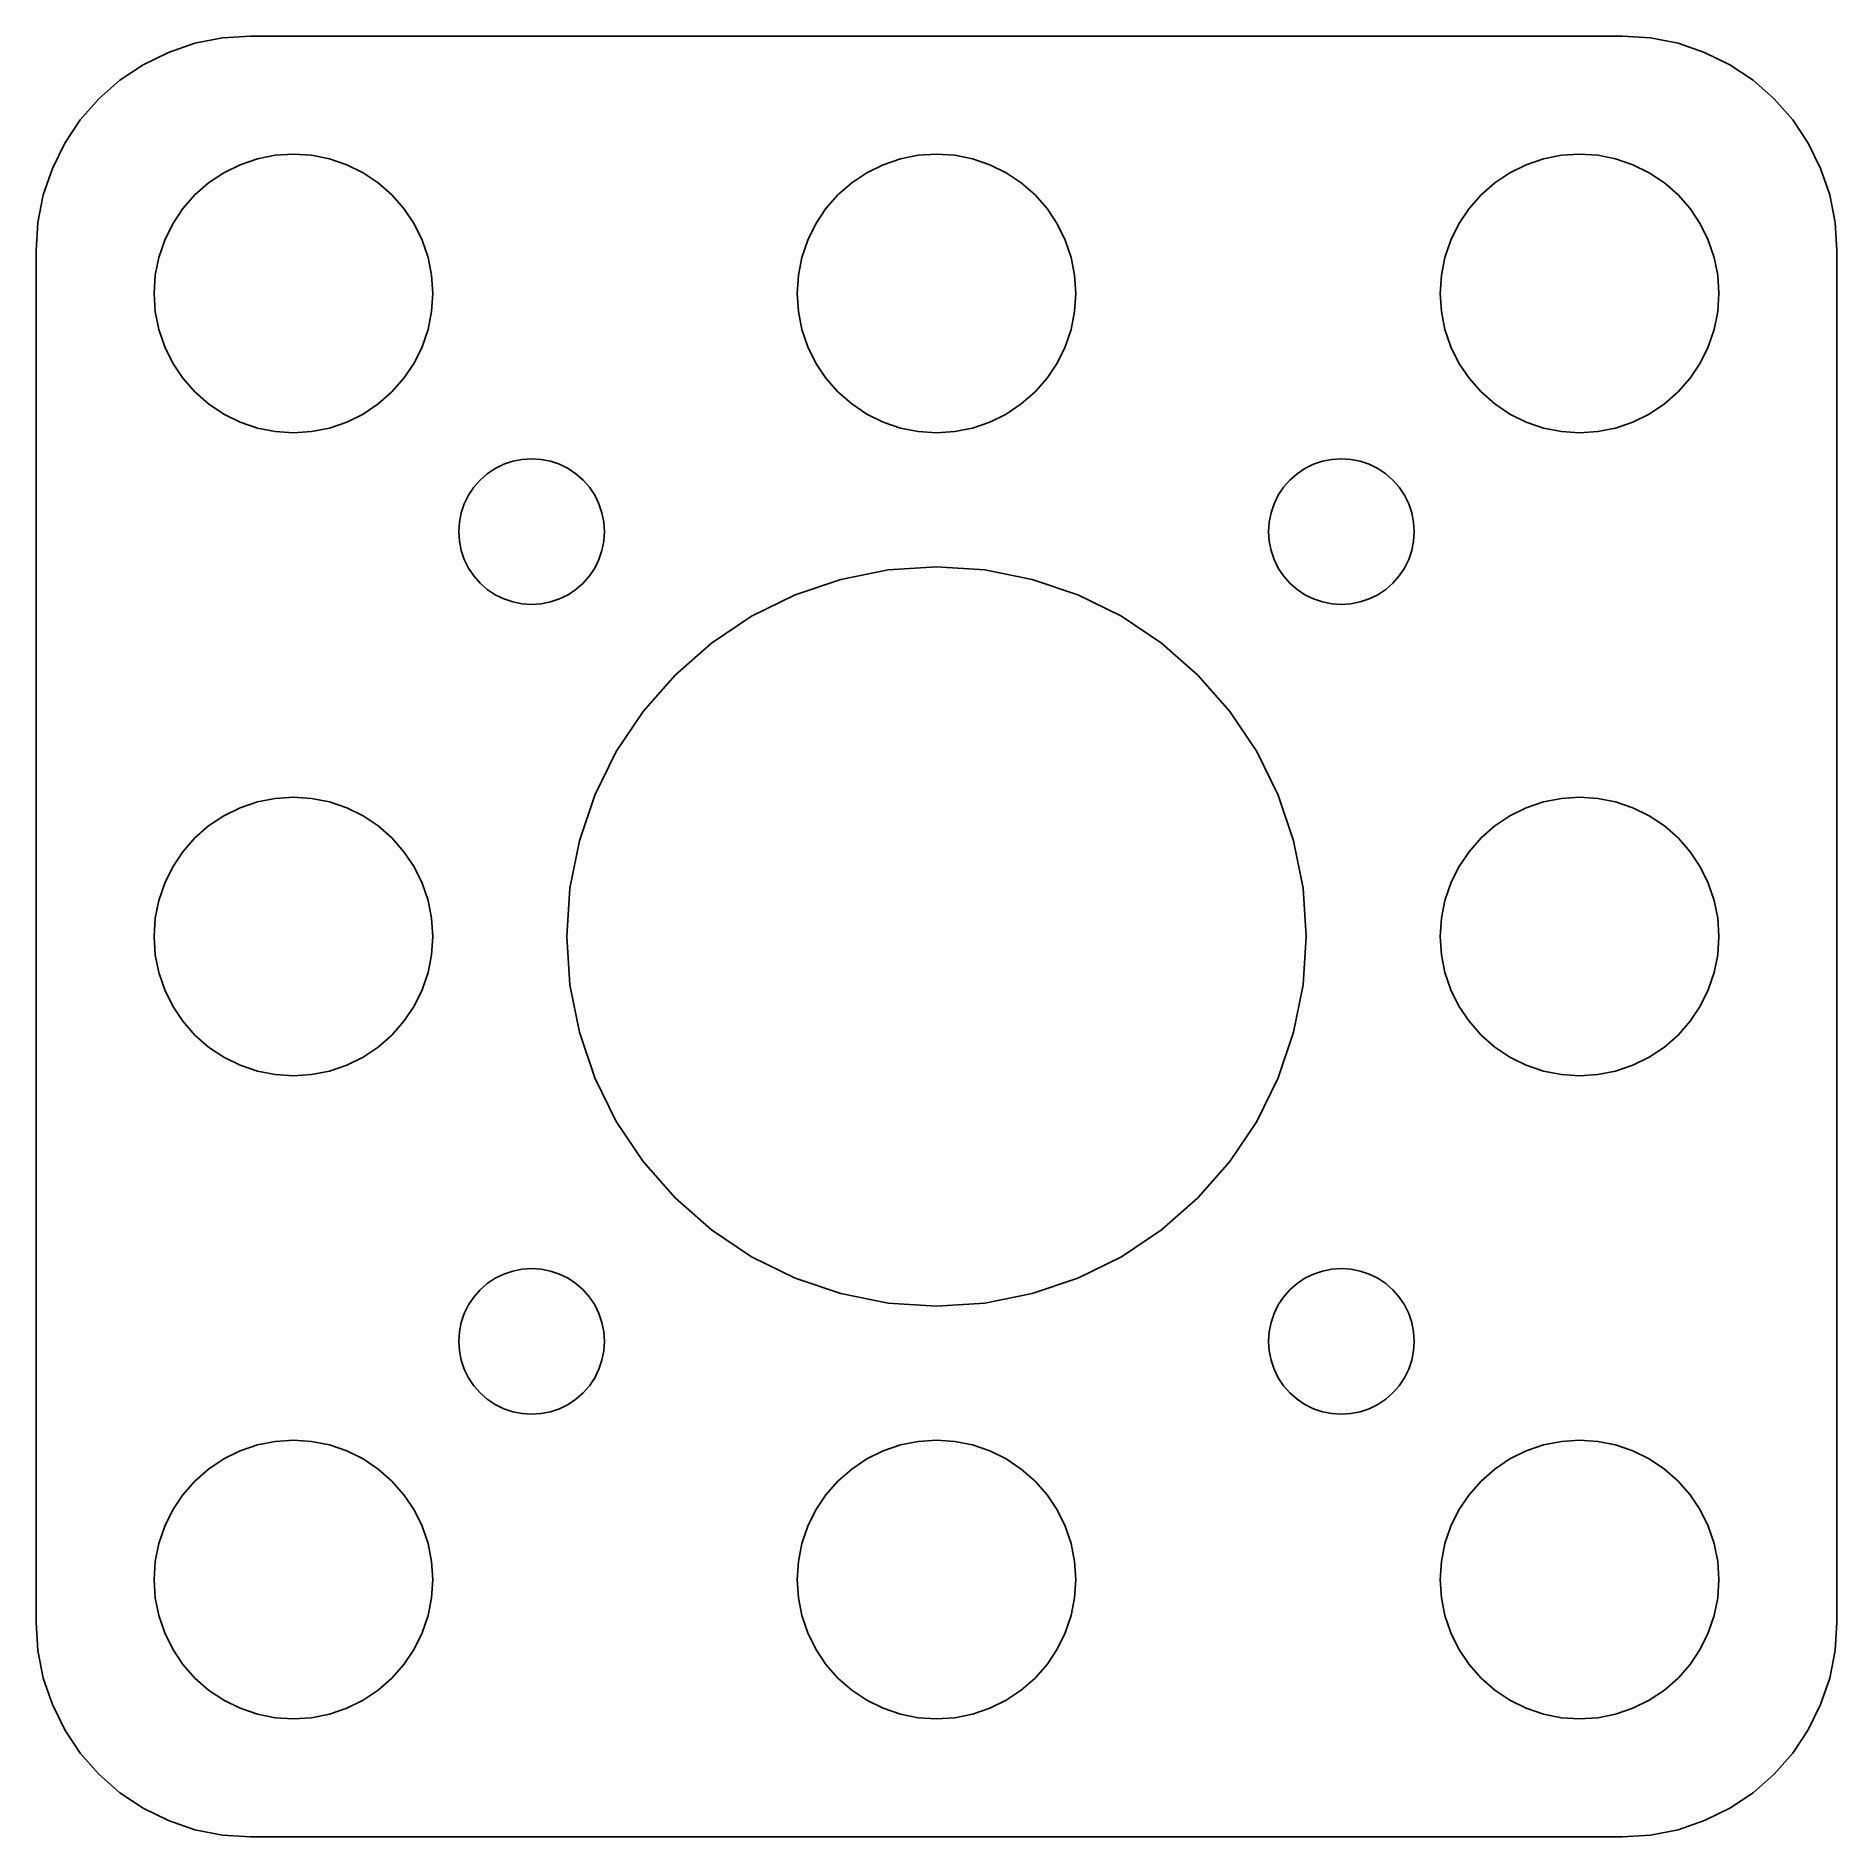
# Model space of a CAD drawing. Header units: metres. Extents: x -21 to 21, y -21 to 21.
import ezdxf

# ---------------------------------------------------------------- set-up
doc = ezdxf.new("R2010")
doc.units = ezdxf.units.M

msp = doc.modelspace()

# ---------------------------------------------------------------- linework, layer by layer
for p, q in [((-16.005, 21.005), (-16.6576, 20.9622)), ((16.005, 21.005), (-16.005, 21.005)), ((16.6576, 20.9622), (16.005, 21.005)), ((-17.9184, 20.6244), (-18.505, 20.3351)), ((-17.2991, 20.8346), (-17.9184, 20.6244)), ((-16.6576, 20.9622), (-17.2991, 20.8346)), ((17.2991, 20.8346), (16.6576, 20.9622)), ((17.9184, 20.6244), (17.2991, 20.8346)), ((18.505, 20.3351), (17.9184, 20.6244)), ((-18.505, 20.3351), (-19.0488, 19.9718)), ((19.0488, 19.9718), (18.505, 20.3351)), ((-19.0488, 19.9718), (-19.5405, 19.5405)), ((19.5405, 19.5405), (19.0488, 19.9718)), ((-19.5405, 19.5405), (-19.9718, 19.0488)), ((19.9718, 19.0488), (19.5405, 19.5405)), ((-19.9718, 19.0488), (-20.3351, 18.505)), ((20.3351, 18.505), (19.9718, 19.0488)), ((-20.3351, 18.505), (-20.6244, 17.9184)), ((20.6244, 17.9184), (20.3351, 18.505)), ((-16.2437, 18.0026), (-15.8412, 18.1393)), ((-15.8412, 18.1393), (-15.4242, 18.2222)), ((-15.4242, 18.2222), (-15, 18.25)), ((-15, 18.25), (-14.5758, 18.2222)), ((-14.5758, 18.2222), (-14.1588, 18.1393)), ((-14.1588, 18.1393), (-13.7563, 18.0026)), ((-1.24371, 18.0026), (-0.84116, 18.1393)), ((-0.84116, 18.1393), (-0.42421, 18.2222)), ((-0.42421, 18.2222), (0, 18.25)), ((0, 18.25), (0.42421, 18.2222)), ((0.42421, 18.2222), (0.84116, 18.1393)), ((0.84116, 18.1393), (1.24371, 18.0026)), ((13.7563, 18.0026), (14.1588, 18.1393)), ((14.1588, 18.1393), (14.5758, 18.2222)), ((14.5758, 18.2222), (15, 18.25)), ((15, 18.25), (15.4242, 18.2222)), ((15.4242, 18.2222), (15.8412, 18.1393)), ((15.8412, 18.1393), (16.2437, 18.0026)), ((-20.6244, 17.9184), (-20.8346, 17.2991)), ((-16.9785, 17.5784), (-16.625, 17.8146)), ((-16.625, 17.8146), (-16.2437, 18.0026)), ((-13.7563, 18.0026), (-13.375, 17.8146)), ((-13.375, 17.8146), (-13.0215, 17.5784)), ((-1.97847, 17.5784), (-1.625, 17.8146)), ((-1.625, 17.8146), (-1.24371, 18.0026)), ((1.24371, 18.0026), (1.625, 17.8146)), ((1.625, 17.8146), (1.97847, 17.5784)), ((13.0215, 17.5784), (13.375, 17.8146)), ((13.375, 17.8146), (13.7563, 18.0026)), ((16.2437, 18.0026), (16.625, 17.8146)), ((16.625, 17.8146), (16.9785, 17.5784)), ((20.8346, 17.2991), (20.6244, 17.9184)), ((-20.8346, 17.2991), (-20.9622, 16.6576)), ((-17.5784, 16.9785), (-17.2981, 17.2981)), ((-17.2981, 17.2981), (-16.9785, 17.5784)), ((-13.0215, 17.5784), (-12.7019, 17.2981)), ((-12.7019, 17.2981), (-12.4216, 16.9785)), ((-2.57838, 16.9785), (-2.2981, 17.2981)), ((-2.2981, 17.2981), (-1.97847, 17.5784)), ((1.97847, 17.5784), (2.2981, 17.2981)), ((2.2981, 17.2981), (2.57838, 16.9785)), ((12.4216, 16.9785), (12.7019, 17.2981)), ((12.7019, 17.2981), (13.0215, 17.5784)), ((16.9785, 17.5784), (17.2981, 17.2981)), ((17.2981, 17.2981), (17.5784, 16.9785)), ((20.9622, 16.6576), (20.8346, 17.2991)), ((-17.8146, 16.625), (-17.5784, 16.9785)), ((-12.4216, 16.9785), (-12.1854, 16.625)), ((-2.81458, 16.625), (-2.57838, 16.9785)), ((2.57838, 16.9785), (2.81458, 16.625)), ((12.1854, 16.625), (12.4216, 16.9785)), ((17.5784, 16.9785), (17.8146, 16.625)), ((-20.9622, 16.6576), (-21.005, 16.005)), ((-18.0026, 16.2437), (-17.8146, 16.625)), ((-12.1854, 16.625), (-11.9974, 16.2437)), ((-3.00259, 16.2437), (-2.81458, 16.625)), ((2.81458, 16.625), (3.00259, 16.2437)), ((11.9974, 16.2437), (12.1854, 16.625)), ((17.8146, 16.625), (18.0026, 16.2437)), ((21.005, 16.005), (20.9622, 16.6576)), ((-21.005, 16.005), (-21.005, -16.005)), ((-18.1393, 15.8412), (-18.0026, 16.2437)), ((-11.9974, 16.2437), (-11.8607, 15.8412)), ((-3.13925, 15.8412), (-3.00259, 16.2437)), ((3.00259, 16.2437), (3.13925, 15.8412)), ((11.8607, 15.8412), (11.9974, 16.2437)), ((18.0026, 16.2437), (18.1393, 15.8412)), ((21.005, -16.005), (21.005, 16.005)), ((-18.2222, 15.4242), (-18.1393, 15.8412)), ((-11.8607, 15.8412), (-11.7778, 15.4242)), ((-3.22218, 15.4242), (-3.13925, 15.8412)), ((3.13925, 15.8412), (3.22218, 15.4242)), ((11.7778, 15.4242), (11.8607, 15.8412)), ((18.1393, 15.8412), (18.2222, 15.4242)), ((-18.25, 15), (-18.2222, 15.4242)), ((-11.7778, 15.4242), (-11.75, 15)), ((-3.25, 15), (-3.22218, 15.4242)), ((3.22218, 15.4242), (3.25, 15)), ((11.75, 15), (11.7778, 15.4242)), ((18.2222, 15.4242), (18.25, 15)), ((-18.2222, 14.5758), (-18.25, 15)), ((-11.75, 15), (-11.7778, 14.5758)), ((-3.22218, 14.5758), (-3.25, 15)), ((3.25, 15), (3.22218, 14.5758)), ((11.7778, 14.5758), (11.75, 15)), ((18.25, 15), (18.2222, 14.5758)), ((-18.1393, 14.1588), (-18.2222, 14.5758)), ((-11.7778, 14.5758), (-11.8607, 14.1588)), ((-3.13925, 14.1588), (-3.22218, 14.5758)), ((3.22218, 14.5758), (3.13925, 14.1588)), ((11.8607, 14.1588), (11.7778, 14.5758)), ((18.2222, 14.5758), (18.1393, 14.1588)), ((-18.0026, 13.7563), (-18.1393, 14.1588)), ((-11.8607, 14.1588), (-11.9974, 13.7563)), ((-3.00259, 13.7563), (-3.13925, 14.1588)), ((3.13925, 14.1588), (3.00259, 13.7563)), ((11.9974, 13.7563), (11.8607, 14.1588)), ((18.1393, 14.1588), (18.0026, 13.7563)), ((-17.8146, 13.375), (-18.0026, 13.7563)), ((-11.9974, 13.7563), (-12.1854, 13.375)), ((-2.81458, 13.375), (-3.00259, 13.7563)), ((3.00259, 13.7563), (2.81458, 13.375)), ((12.1854, 13.375), (11.9974, 13.7563)), ((18.0026, 13.7563), (17.8146, 13.375)), ((-17.5784, 13.0215), (-17.8146, 13.375)), ((-12.1854, 13.375), (-12.4216, 13.0215)), ((-2.57838, 13.0215), (-2.81458, 13.375)), ((2.81458, 13.375), (2.57838, 13.0215)), ((12.4216, 13.0215), (12.1854, 13.375)), ((17.8146, 13.375), (17.5784, 13.0215)), ((-17.2981, 12.7019), (-17.5784, 13.0215)), ((-16.9785, 12.4216), (-17.2981, 12.7019)), ((-12.7019, 12.7019), (-13.0215, 12.4216)), ((-12.4216, 13.0215), (-12.7019, 12.7019)), ((-2.2981, 12.7019), (-2.57838, 13.0215)), ((-1.97847, 12.4216), (-2.2981, 12.7019)), ((2.2981, 12.7019), (1.97847, 12.4216)), ((2.57838, 13.0215), (2.2981, 12.7019)), ((12.7019, 12.7019), (12.4216, 13.0215)), ((13.0215, 12.4216), (12.7019, 12.7019)), ((17.2981, 12.7019), (16.9785, 12.4216)), ((17.5784, 13.0215), (17.2981, 12.7019)), ((-16.625, 12.1854), (-16.9785, 12.4216)), ((-16.2437, 11.9974), (-16.625, 12.1854)), ((-13.375, 12.1854), (-13.7563, 11.9974)), ((-13.0215, 12.4216), (-13.375, 12.1854)), ((-1.625, 12.1854), (-1.97847, 12.4216)), ((-1.24371, 11.9974), (-1.625, 12.1854)), ((1.625, 12.1854), (1.24371, 11.9974)), ((1.97847, 12.4216), (1.625, 12.1854)), ((13.375, 12.1854), (13.0215, 12.4216)), ((13.7563, 11.9974), (13.375, 12.1854)), ((16.625, 12.1854), (16.2437, 11.9974)), ((16.9785, 12.4216), (16.625, 12.1854)), ((-15.8412, 11.8607), (-16.2437, 11.9974)), ((-15.4242, 11.7778), (-15.8412, 11.8607)), ((-15, 11.75), (-15.4242, 11.7778)), ((-14.5758, 11.7778), (-15, 11.75)), ((-14.1588, 11.8607), (-14.5758, 11.7778)), ((-13.7563, 11.9974), (-14.1588, 11.8607)), ((-0.84116, 11.8607), (-1.24371, 11.9974)), ((-0.42421, 11.7778), (-0.84116, 11.8607)), ((0, 11.75), (-0.42421, 11.7778)), ((0.42421, 11.7778), (0, 11.75)), ((0.84116, 11.8607), (0.42421, 11.7778)), ((1.24371, 11.9974), (0.84116, 11.8607)), ((14.1588, 11.8607), (13.7563, 11.9974)), ((14.5758, 11.7778), (14.1588, 11.8607)), ((15, 11.75), (14.5758, 11.7778)), ((15.4242, 11.7778), (15, 11.75)), ((15.8412, 11.8607), (15.4242, 11.7778)), ((16.2437, 11.9974), (15.8412, 11.8607)), ((-10.295, 10.9172), (-10.0956, 11.0156)), ((-10.0956, 11.0156), (-9.88498, 11.0871)), ((-9.88498, 11.0871), (-9.66689, 11.1304)), ((-9.66689, 11.1304), (-9.44499, 11.145)), ((-9.44499, 11.145), (-9.2231, 11.1304)), ((-9.2231, 11.1304), (-9.005, 11.0871)), ((-9.005, 11.0871), (-8.79443, 11.0156)), ((-8.79443, 11.0156), (-8.59499, 10.9172)), ((8.59499, 10.9172), (8.79443, 11.0156)), ((8.79443, 11.0156), (9.005, 11.0871)), ((9.005, 11.0871), (9.2231, 11.1304)), ((9.2231, 11.1304), (9.44499, 11.145)), ((9.44499, 11.145), (9.66689, 11.1304)), ((9.66689, 11.1304), (9.88498, 11.0871)), ((9.88498, 11.0871), (10.0956, 11.0156)), ((10.0956, 11.0156), (10.295, 10.9172)), ((-10.7937, 10.4799), (-10.6471, 10.6471)), ((-10.6471, 10.6471), (-10.4799, 10.7937)), ((-10.4799, 10.7937), (-10.295, 10.9172)), ((-8.59499, 10.9172), (-8.4101, 10.7937)), ((-8.4101, 10.7937), (-8.2429, 10.6471)), ((-8.2429, 10.6471), (-8.0963, 10.4799)), ((8.0963, 10.4799), (8.2429, 10.6471)), ((8.2429, 10.6471), (8.4101, 10.7937)), ((8.4101, 10.7937), (8.59499, 10.9172)), ((10.295, 10.9172), (10.4799, 10.7937)), ((10.4799, 10.7937), (10.6471, 10.6471)), ((10.6471, 10.6471), (10.7937, 10.4799)), ((-11.0871, 9.88498), (-11.0156, 10.0956)), ((-11.0156, 10.0956), (-10.9172, 10.295)), ((-10.9172, 10.295), (-10.7937, 10.4799)), ((-8.0963, 10.4799), (-7.97275, 10.295)), ((-7.97275, 10.295), (-7.87439, 10.0956)), ((-7.87439, 10.0956), (-7.80292, 9.88498)), ((7.80292, 9.88498), (7.87439, 10.0956)), ((7.87439, 10.0956), (7.97275, 10.295)), ((7.97275, 10.295), (8.0963, 10.4799)), ((10.7937, 10.4799), (10.9172, 10.295)), ((10.9172, 10.295), (11.0156, 10.0956)), ((11.0156, 10.0956), (11.0871, 9.88498)), ((-11.145, 9.44499), (-11.1304, 9.66689)), ((-11.1304, 9.66689), (-11.0871, 9.88498)), ((-7.80292, 9.88498), (-7.75954, 9.66689)), ((-7.75954, 9.66689), (-7.745, 9.44499)), ((7.745, 9.44499), (7.75954, 9.66689)), ((7.75954, 9.66689), (7.80292, 9.88498)), ((11.0871, 9.88498), (11.1304, 9.66689)), ((11.1304, 9.66689), (11.145, 9.44499)), ((-11.1304, 9.2231), (-11.145, 9.44499)), ((-7.745, 9.44499), (-7.75954, 9.2231)), ((7.75954, 9.2231), (7.745, 9.44499)), ((11.145, 9.44499), (11.1304, 9.2231)), ((-11.0871, 9.005), (-11.1304, 9.2231)), ((-11.0156, 8.79443), (-11.0871, 9.005)), ((-7.80292, 9.005), (-7.87439, 8.79443)), ((-7.75954, 9.2231), (-7.80292, 9.005)), ((7.80292, 9.005), (7.75954, 9.2231)), ((7.87439, 8.79443), (7.80292, 9.005)), ((11.0871, 9.005), (11.0156, 8.79443)), ((11.1304, 9.2231), (11.0871, 9.005)), ((-10.9172, 8.59499), (-11.0156, 8.79443)), ((-10.7937, 8.4101), (-10.9172, 8.59499)), ((-10.6471, 8.2429), (-10.7937, 8.4101)), ((-8.0963, 8.4101), (-8.2429, 8.2429)), ((-7.97275, 8.59499), (-8.0963, 8.4101)), ((-7.87439, 8.79443), (-7.97275, 8.59499)), ((-2.2323, 8.3311), (-1.12578, 8.55121)), ((-1.12578, 8.55121), (0, 8.625)), ((0, 8.625), (1.12578, 8.55121)), ((1.12578, 8.55121), (2.2323, 8.3311)), ((7.97275, 8.59499), (7.87439, 8.79443)), ((8.0963, 8.4101), (7.97275, 8.59499)), ((8.2429, 8.2429), (8.0963, 8.4101)), ((10.7937, 8.4101), (10.6471, 8.2429)), ((10.9172, 8.59499), (10.7937, 8.4101)), ((11.0156, 8.79443), (10.9172, 8.59499)), ((-10.4799, 8.0963), (-10.6471, 8.2429)), ((-10.295, 7.97275), (-10.4799, 8.0963)), ((-8.4101, 8.0963), (-8.59499, 7.97275)), ((-8.2429, 8.2429), (-8.4101, 8.0963)), ((-3.30064, 7.96846), (-2.2323, 8.3311)), ((2.2323, 8.3311), (3.30064, 7.96846)), ((8.4101, 8.0963), (8.2429, 8.2429)), ((8.59499, 7.97275), (8.4101, 8.0963)), ((10.4799, 8.0963), (10.295, 7.97275)), ((10.6471, 8.2429), (10.4799, 8.0963)), ((-10.0956, 7.87439), (-10.295, 7.97275)), ((-9.88498, 7.80292), (-10.0956, 7.87439)), ((-9.66689, 7.75954), (-9.88498, 7.80292)), ((-9.44499, 7.745), (-9.66689, 7.75954)), ((-9.2231, 7.75954), (-9.44499, 7.745)), ((-9.005, 7.80292), (-9.2231, 7.75954)), ((-8.79443, 7.87439), (-9.005, 7.80292)), ((-8.59499, 7.97275), (-8.79443, 7.87439)), ((-4.3125, 7.46947), (-3.30064, 7.96846)), ((3.30064, 7.96846), (4.3125, 7.46947)), ((8.79443, 7.87439), (8.59499, 7.97275)), ((9.005, 7.80292), (8.79443, 7.87439)), ((9.2231, 7.75954), (9.005, 7.80292)), ((9.44499, 7.745), (9.2231, 7.75954)), ((9.66689, 7.75954), (9.44499, 7.745)), ((9.88498, 7.80292), (9.66689, 7.75954)), ((10.0956, 7.87439), (9.88498, 7.80292)), ((10.295, 7.97275), (10.0956, 7.87439)), ((-5.25056, 6.84267), (-4.3125, 7.46947)), ((4.3125, 7.46947), (5.25056, 6.84267)), ((-6.09879, 6.09879), (-5.25056, 6.84267)), ((5.25056, 6.84267), (6.09879, 6.09879)), ((-6.84267, 5.25056), (-6.09879, 6.09879)), ((6.09879, 6.09879), (6.84267, 5.25056)), ((-7.46947, 4.3125), (-6.84267, 5.25056)), ((6.84267, 5.25056), (7.46947, 4.3125)), ((-7.96846, 3.30064), (-7.46947, 4.3125)), ((7.46947, 4.3125), (7.96846, 3.30064)), ((-16.625, 2.81458), (-16.2437, 3.00259)), ((-16.2437, 3.00259), (-15.8412, 3.13925)), ((-15.8412, 3.13925), (-15.4242, 3.22218)), ((-15.4242, 3.22218), (-15, 3.25)), ((-15, 3.25), (-14.5758, 3.22218)), ((-14.5758, 3.22218), (-14.1588, 3.13925)), ((-14.1588, 3.13925), (-13.7563, 3.00259)), ((-13.7563, 3.00259), (-13.375, 2.81458)), ((-8.3311, 2.2323), (-7.96846, 3.30064)), ((7.96846, 3.30064), (8.3311, 2.2323)), ((13.375, 2.81458), (13.7563, 3.00259)), ((13.7563, 3.00259), (14.1588, 3.13925)), ((14.1588, 3.13925), (14.5758, 3.22218)), ((14.5758, 3.22218), (15, 3.25)), ((15, 3.25), (15.4242, 3.22218)), ((15.4242, 3.22218), (15.8412, 3.13925)), ((15.8412, 3.13925), (16.2437, 3.00259)), ((16.2437, 3.00259), (16.625, 2.81458)), ((-17.2981, 2.2981), (-16.9785, 2.57838)), ((-16.9785, 2.57838), (-16.625, 2.81458)), ((-13.375, 2.81458), (-13.0215, 2.57838)), ((-13.0215, 2.57838), (-12.7019, 2.2981)), ((12.7019, 2.2981), (13.0215, 2.57838)), ((13.0215, 2.57838), (13.375, 2.81458)), ((16.625, 2.81458), (16.9785, 2.57838)), ((16.9785, 2.57838), (17.2981, 2.2981)), ((-17.5784, 1.97847), (-17.2981, 2.2981)), ((-12.7019, 2.2981), (-12.4216, 1.97847)), ((-8.55121, 1.12578), (-8.3311, 2.2323)), ((8.3311, 2.2323), (8.55121, 1.12578)), ((12.4216, 1.97847), (12.7019, 2.2981)), ((17.2981, 2.2981), (17.5784, 1.97847)), ((-17.8146, 1.625), (-17.5784, 1.97847)), ((-12.4216, 1.97847), (-12.1854, 1.625)), ((12.1854, 1.625), (12.4216, 1.97847)), ((17.5784, 1.97847), (17.8146, 1.625)), ((-18.0026, 1.24371), (-17.8146, 1.625)), ((-12.1854, 1.625), (-11.9974, 1.24371)), ((11.9974, 1.24371), (12.1854, 1.625)), ((17.8146, 1.625), (18.0026, 1.24371)), ((-18.2222, 0.42421), (-18.1393, 0.84116)), ((-18.1393, 0.84116), (-18.0026, 1.24371)), ((-11.9974, 1.24371), (-11.8607, 0.84116)), ((-11.8607, 0.84116), (-11.7778, 0.42421)), ((-8.625, 0), (-8.55121, 1.12578)), ((8.55121, 1.12578), (8.625, 0)), ((11.7778, 0.42421), (11.8607, 0.84116)), ((11.8607, 0.84116), (11.9974, 1.24371)), ((18.0026, 1.24371), (18.1393, 0.84116)), ((18.1393, 0.84116), (18.2222, 0.42421)), ((-18.25, 0), (-18.2222, 0.42421)), ((-11.7778, 0.42421), (-11.75, 0)), ((11.75, 0), (11.7778, 0.42421)), ((18.2222, 0.42421), (18.25, 0)), ((-18.2222, -0.42421), (-18.25, 0)), ((-11.75, 0), (-11.7778, -0.42421)), ((-8.55121, -1.12578), (-8.625, 0)), ((8.625, 0), (8.55121, -1.12578)), ((11.7778, -0.42421), (11.75, 0)), ((18.25, 0), (18.2222, -0.42421)), ((-18.1393, -0.84116), (-18.2222, -0.42421)), ((-11.7778, -0.42421), (-11.8607, -0.84116)), ((11.8607, -0.84116), (11.7778, -0.42421)), ((18.2222, -0.42421), (18.1393, -0.84116)), ((-18.0026, -1.24371), (-18.1393, -0.84116)), ((-17.8146, -1.625), (-18.0026, -1.24371)), ((-11.9974, -1.24371), (-12.1854, -1.625)), ((-11.8607, -0.84116), (-11.9974, -1.24371)), ((-8.3311, -2.2323), (-8.55121, -1.12578)), ((8.55121, -1.12578), (8.3311, -2.2323)), ((11.9974, -1.24371), (11.8607, -0.84116)), ((12.1854, -1.625), (11.9974, -1.24371)), ((18.0026, -1.24371), (17.8146, -1.625)), ((18.1393, -0.84116), (18.0026, -1.24371)), ((-17.5784, -1.97847), (-17.8146, -1.625)), ((-12.1854, -1.625), (-12.4216, -1.97847)), ((12.4216, -1.97847), (12.1854, -1.625)), ((17.8146, -1.625), (17.5784, -1.97847)), ((-17.2981, -2.2981), (-17.5784, -1.97847)), ((-12.4216, -1.97847), (-12.7019, -2.2981)), ((12.7019, -2.2981), (12.4216, -1.97847)), ((17.5784, -1.97847), (17.2981, -2.2981)), ((-16.9785, -2.57838), (-17.2981, -2.2981)), ((-12.7019, -2.2981), (-13.0215, -2.57838)), ((-7.96846, -3.30064), (-8.3311, -2.2323)), ((8.3311, -2.2323), (7.96846, -3.30064)), ((13.0215, -2.57838), (12.7019, -2.2981)), ((17.2981, -2.2981), (16.9785, -2.57838)), ((-16.625, -2.81458), (-16.9785, -2.57838)), ((-16.2437, -3.00259), (-16.625, -2.81458)), ((-13.375, -2.81458), (-13.7563, -3.00259)), ((-13.0215, -2.57838), (-13.375, -2.81458)), ((13.375, -2.81458), (13.0215, -2.57838)), ((13.7563, -3.00259), (13.375, -2.81458)), ((16.625, -2.81458), (16.2437, -3.00259)), ((16.9785, -2.57838), (16.625, -2.81458)), ((-15.8412, -3.13925), (-16.2437, -3.00259)), ((-15.4242, -3.22218), (-15.8412, -3.13925)), ((-15, -3.25), (-15.4242, -3.22218)), ((-14.5758, -3.22218), (-15, -3.25)), ((-14.1588, -3.13925), (-14.5758, -3.22218)), ((-13.7563, -3.00259), (-14.1588, -3.13925)), ((-7.46947, -4.3125), (-7.96846, -3.30064)), ((7.96846, -3.30064), (7.46947, -4.3125)), ((14.1588, -3.13925), (13.7563, -3.00259)), ((14.5758, -3.22218), (14.1588, -3.13925)), ((15, -3.25), (14.5758, -3.22218)), ((15.4242, -3.22218), (15, -3.25)), ((15.8412, -3.13925), (15.4242, -3.22218)), ((16.2437, -3.00259), (15.8412, -3.13925)), ((-6.84267, -5.25056), (-7.46947, -4.3125)), ((7.46947, -4.3125), (6.84267, -5.25056)), ((-6.09879, -6.09879), (-6.84267, -5.25056)), ((6.84267, -5.25056), (6.09879, -6.09879)), ((-5.25056, -6.84267), (-6.09879, -6.09879)), ((6.09879, -6.09879), (5.25056, -6.84267)), ((-4.3125, -7.46947), (-5.25056, -6.84267)), ((5.25056, -6.84267), (4.3125, -7.46947)), ((-3.30064, -7.96846), (-4.3125, -7.46947)), ((4.3125, -7.46947), (3.30064, -7.96846)), ((-10.4799, -8.0963), (-10.295, -7.97275)), ((-10.295, -7.97275), (-10.0956, -7.87439)), ((-10.0956, -7.87439), (-9.88498, -7.80292)), ((-9.88498, -7.80292), (-9.66689, -7.75954)), ((-9.66689, -7.75954), (-9.44499, -7.745)), ((-9.44499, -7.745), (-9.2231, -7.75954)), ((-9.2231, -7.75954), (-9.005, -7.80292)), ((-9.005, -7.80292), (-8.79443, -7.87439)), ((-8.79443, -7.87439), (-8.59499, -7.97275)), ((-8.59499, -7.97275), (-8.4101, -8.0963)), ((-2.2323, -8.3311), (-3.30064, -7.96846)), ((3.30064, -7.96846), (2.2323, -8.3311)), ((8.4101, -8.0963), (8.59499, -7.97275)), ((8.59499, -7.97275), (8.79443, -7.87439)), ((8.79443, -7.87439), (9.005, -7.80292)), ((9.005, -7.80292), (9.2231, -7.75954)), ((9.2231, -7.75954), (9.44499, -7.745)), ((9.44499, -7.745), (9.66689, -7.75954)), ((9.66689, -7.75954), (9.88498, -7.80292)), ((9.88498, -7.80292), (10.0956, -7.87439)), ((10.0956, -7.87439), (10.295, -7.97275)), ((10.295, -7.97275), (10.4799, -8.0963)), ((-10.7937, -8.4101), (-10.6471, -8.2429)), ((-10.6471, -8.2429), (-10.4799, -8.0963)), ((-8.4101, -8.0963), (-8.2429, -8.2429)), ((-8.2429, -8.2429), (-8.0963, -8.4101)), ((-1.12578, -8.55121), (-2.2323, -8.3311)), ((2.2323, -8.3311), (1.12578, -8.55121)), ((8.0963, -8.4101), (8.2429, -8.2429)), ((8.2429, -8.2429), (8.4101, -8.0963)), ((10.4799, -8.0963), (10.6471, -8.2429)), ((10.6471, -8.2429), (10.7937, -8.4101)), ((-11.0871, -9.005), (-11.0156, -8.79443)), ((-11.0156, -8.79443), (-10.9172, -8.59499)), ((-10.9172, -8.59499), (-10.7937, -8.4101)), ((-8.0963, -8.4101), (-7.97275, -8.59499)), ((-7.97275, -8.59499), (-7.87439, -8.79443)), ((-7.87439, -8.79443), (-7.80292, -9.005)), ((0, -8.625), (-1.12578, -8.55121)), ((1.12578, -8.55121), (0, -8.625)), ((7.80292, -9.005), (7.87439, -8.79443)), ((7.87439, -8.79443), (7.97275, -8.59499)), ((7.97275, -8.59499), (8.0963, -8.4101)), ((10.7937, -8.4101), (10.9172, -8.59499)), ((10.9172, -8.59499), (11.0156, -8.79443)), ((11.0156, -8.79443), (11.0871, -9.005)), ((-11.145, -9.44499), (-11.1304, -9.2231)), ((-11.1304, -9.2231), (-11.0871, -9.005)), ((-7.80292, -9.005), (-7.75954, -9.2231)), ((-7.75954, -9.2231), (-7.745, -9.44499)), ((7.745, -9.44499), (7.75954, -9.2231)), ((7.75954, -9.2231), (7.80292, -9.005)), ((11.0871, -9.005), (11.1304, -9.2231)), ((11.1304, -9.2231), (11.145, -9.44499)), ((-11.1304, -9.66689), (-11.145, -9.44499)), ((-7.745, -9.44499), (-7.75954, -9.66689)), ((7.75954, -9.66689), (7.745, -9.44499)), ((11.145, -9.44499), (11.1304, -9.66689)), ((-11.0871, -9.88498), (-11.1304, -9.66689)), ((-11.0156, -10.0956), (-11.0871, -9.88498)), ((-7.80292, -9.88498), (-7.87439, -10.0956)), ((-7.75954, -9.66689), (-7.80292, -9.88498)), ((7.80292, -9.88498), (7.75954, -9.66689)), ((7.87439, -10.0956), (7.80292, -9.88498)), ((11.0871, -9.88498), (11.0156, -10.0956)), ((11.1304, -9.66689), (11.0871, -9.88498)), ((-10.9172, -10.295), (-11.0156, -10.0956)), ((-10.7937, -10.4799), (-10.9172, -10.295)), ((-10.6471, -10.6471), (-10.7937, -10.4799)), ((-8.0963, -10.4799), (-8.2429, -10.6471)), ((-7.97275, -10.295), (-8.0963, -10.4799)), ((-7.87439, -10.0956), (-7.97275, -10.295)), ((7.97275, -10.295), (7.87439, -10.0956)), ((8.0963, -10.4799), (7.97275, -10.295)), ((8.2429, -10.6471), (8.0963, -10.4799)), ((10.7937, -10.4799), (10.6471, -10.6471)), ((10.9172, -10.295), (10.7937, -10.4799)), ((11.0156, -10.0956), (10.9172, -10.295)), ((-10.4799, -10.7937), (-10.6471, -10.6471)), ((-10.295, -10.9172), (-10.4799, -10.7937)), ((-10.0956, -11.0156), (-10.295, -10.9172)), ((-8.59499, -10.9172), (-8.79443, -11.0156)), ((-8.4101, -10.7937), (-8.59499, -10.9172)), ((-8.2429, -10.6471), (-8.4101, -10.7937)), ((8.4101, -10.7937), (8.2429, -10.6471)), ((8.59499, -10.9172), (8.4101, -10.7937)), ((8.79443, -11.0156), (8.59499, -10.9172)), ((10.295, -10.9172), (10.0956, -11.0156)), ((10.4799, -10.7937), (10.295, -10.9172)), ((10.6471, -10.6471), (10.4799, -10.7937)), ((-9.88498, -11.0871), (-10.0956, -11.0156)), ((-9.66689, -11.1304), (-9.88498, -11.0871)), ((-9.44499, -11.145), (-9.66689, -11.1304)), ((-9.2231, -11.1304), (-9.44499, -11.145)), ((-9.005, -11.0871), (-9.2231, -11.1304)), ((-8.79443, -11.0156), (-9.005, -11.0871)), ((9.005, -11.0871), (8.79443, -11.0156)), ((9.2231, -11.1304), (9.005, -11.0871)), ((9.44499, -11.145), (9.2231, -11.1304)), ((9.66689, -11.1304), (9.44499, -11.145)), ((9.88498, -11.0871), (9.66689, -11.1304)), ((10.0956, -11.0156), (9.88498, -11.0871)), ((-15.4242, -11.7778), (-15, -11.75)), ((-15, -11.75), (-14.5758, -11.7778)), ((-0.42421, -11.7778), (0, -11.75)), ((0, -11.75), (0.42421, -11.7778)), ((14.5758, -11.7778), (15, -11.75)), ((15, -11.75), (15.4242, -11.7778)), ((-16.625, -12.1854), (-16.2437, -11.9974)), ((-16.2437, -11.9974), (-15.8412, -11.8607)), ((-15.8412, -11.8607), (-15.4242, -11.7778)), ((-14.5758, -11.7778), (-14.1588, -11.8607)), ((-14.1588, -11.8607), (-13.7563, -11.9974)), ((-13.7563, -11.9974), (-13.375, -12.1854)), ((-1.625, -12.1854), (-1.24371, -11.9974)), ((-1.24371, -11.9974), (-0.84116, -11.8607)), ((-0.84116, -11.8607), (-0.42421, -11.7778)), ((0.42421, -11.7778), (0.84116, -11.8607)), ((0.84116, -11.8607), (1.24371, -11.9974)), ((1.24371, -11.9974), (1.625, -12.1854)), ((13.375, -12.1854), (13.7563, -11.9974)), ((13.7563, -11.9974), (14.1588, -11.8607)), ((14.1588, -11.8607), (14.5758, -11.7778)), ((15.4242, -11.7778), (15.8412, -11.8607)), ((15.8412, -11.8607), (16.2437, -11.9974)), ((16.2437, -11.9974), (16.625, -12.1854)), ((-17.2981, -12.7019), (-16.9785, -12.4216)), ((-16.9785, -12.4216), (-16.625, -12.1854)), ((-13.375, -12.1854), (-13.0215, -12.4216)), ((-13.0215, -12.4216), (-12.7019, -12.7019)), ((-2.2981, -12.7019), (-1.97847, -12.4216)), ((-1.97847, -12.4216), (-1.625, -12.1854)), ((1.625, -12.1854), (1.97847, -12.4216)), ((1.97847, -12.4216), (2.2981, -12.7019)), ((12.7019, -12.7019), (13.0215, -12.4216)), ((13.0215, -12.4216), (13.375, -12.1854)), ((16.625, -12.1854), (16.9785, -12.4216)), ((16.9785, -12.4216), (17.2981, -12.7019)), ((-17.8146, -13.375), (-17.5784, -13.0215)), ((-17.5784, -13.0215), (-17.2981, -12.7019)), ((-12.7019, -12.7019), (-12.4216, -13.0215)), ((-12.4216, -13.0215), (-12.1854, -13.375)), ((-2.81458, -13.375), (-2.57838, -13.0215)), ((-2.57838, -13.0215), (-2.2981, -12.7019)), ((2.2981, -12.7019), (2.57838, -13.0215)), ((2.57838, -13.0215), (2.81458, -13.375)), ((12.1854, -13.375), (12.4216, -13.0215)), ((12.4216, -13.0215), (12.7019, -12.7019)), ((17.2981, -12.7019), (17.5784, -13.0215)), ((17.5784, -13.0215), (17.8146, -13.375)), ((-18.0026, -13.7563), (-17.8146, -13.375)), ((-12.1854, -13.375), (-11.9974, -13.7563)), ((-3.00259, -13.7563), (-2.81458, -13.375)), ((2.81458, -13.375), (3.00259, -13.7563)), ((11.9974, -13.7563), (12.1854, -13.375)), ((17.8146, -13.375), (18.0026, -13.7563)), ((-18.1393, -14.1588), (-18.0026, -13.7563)), ((-11.9974, -13.7563), (-11.8607, -14.1588)), ((-3.13925, -14.1588), (-3.00259, -13.7563)), ((3.00259, -13.7563), (3.13925, -14.1588)), ((11.8607, -14.1588), (11.9974, -13.7563)), ((18.0026, -13.7563), (18.1393, -14.1588)), ((-18.2222, -14.5758), (-18.1393, -14.1588)), ((-11.8607, -14.1588), (-11.7778, -14.5758)), ((-3.22218, -14.5758), (-3.13925, -14.1588)), ((3.13925, -14.1588), (3.22218, -14.5758)), ((11.7778, -14.5758), (11.8607, -14.1588)), ((18.1393, -14.1588), (18.2222, -14.5758)), ((-18.25, -15), (-18.2222, -14.5758)), ((-11.7778, -14.5758), (-11.75, -15)), ((-3.25, -15), (-3.22218, -14.5758)), ((3.22218, -14.5758), (3.25, -15)), ((11.75, -15), (11.7778, -14.5758)), ((18.2222, -14.5758), (18.25, -15)), ((-18.2222, -15.4242), (-18.25, -15)), ((-11.75, -15), (-11.7778, -15.4242)), ((-3.22218, -15.4242), (-3.25, -15)), ((3.25, -15), (3.22218, -15.4242)), ((11.7778, -15.4242), (11.75, -15)), ((18.25, -15), (18.2222, -15.4242)), ((-18.1393, -15.8412), (-18.2222, -15.4242)), ((-11.7778, -15.4242), (-11.8607, -15.8412)), ((-3.13925, -15.8412), (-3.22218, -15.4242)), ((3.22218, -15.4242), (3.13925, -15.8412)), ((11.8607, -15.8412), (11.7778, -15.4242)), ((18.2222, -15.4242), (18.1393, -15.8412)), ((-18.0026, -16.2437), (-18.1393, -15.8412)), ((-11.8607, -15.8412), (-11.9974, -16.2437)), ((-3.00259, -16.2437), (-3.13925, -15.8412)), ((3.13925, -15.8412), (3.00259, -16.2437)), ((11.9974, -16.2437), (11.8607, -15.8412)), ((18.1393, -15.8412), (18.0026, -16.2437)), ((-21.005, -16.005), (-20.9622, -16.6576)), ((-17.8146, -16.625), (-18.0026, -16.2437)), ((-11.9974, -16.2437), (-12.1854, -16.625)), ((-2.81458, -16.625), (-3.00259, -16.2437)), ((3.00259, -16.2437), (2.81458, -16.625)), ((12.1854, -16.625), (11.9974, -16.2437)), ((18.0026, -16.2437), (17.8146, -16.625)), ((20.9622, -16.6576), (21.005, -16.005)), ((-20.9622, -16.6576), (-20.8346, -17.2991)), ((-17.5784, -16.9785), (-17.8146, -16.625)), ((-12.1854, -16.625), (-12.4216, -16.9785)), ((-2.57838, -16.9785), (-2.81458, -16.625)), ((2.81458, -16.625), (2.57838, -16.9785)), ((12.4216, -16.9785), (12.1854, -16.625)), ((17.8146, -16.625), (17.5784, -16.9785)), ((20.8346, -17.2991), (20.9622, -16.6576)), ((-17.2981, -17.2981), (-17.5784, -16.9785)), ((-12.4216, -16.9785), (-12.7019, -17.2981)), ((-2.2981, -17.2981), (-2.57838, -16.9785)), ((2.57838, -16.9785), (2.2981, -17.2981)), ((12.7019, -17.2981), (12.4216, -16.9785)), ((17.5784, -16.9785), (17.2981, -17.2981)), ((-20.8346, -17.2991), (-20.6244, -17.9184)), ((-16.9785, -17.5784), (-17.2981, -17.2981)), ((-16.625, -17.8146), (-16.9785, -17.5784)), ((-13.0215, -17.5784), (-13.375, -17.8146)), ((-12.7019, -17.2981), (-13.0215, -17.5784)), ((-1.97847, -17.5784), (-2.2981, -17.2981)), ((-1.625, -17.8146), (-1.97847, -17.5784)), ((1.97847, -17.5784), (1.625, -17.8146)), ((2.2981, -17.2981), (1.97847, -17.5784)), ((13.0215, -17.5784), (12.7019, -17.2981)), ((13.375, -17.8146), (13.0215, -17.5784)), ((16.9785, -17.5784), (16.625, -17.8146)), ((17.2981, -17.2981), (16.9785, -17.5784)), ((20.6244, -17.9184), (20.8346, -17.2991)), ((-20.6244, -17.9184), (-20.3351, -18.505)), ((-16.2437, -18.0026), (-16.625, -17.8146)), ((-15.8412, -18.1393), (-16.2437, -18.0026)), ((-13.7563, -18.0026), (-14.1588, -18.1393)), ((-13.375, -17.8146), (-13.7563, -18.0026)), ((-1.24371, -18.0026), (-1.625, -17.8146)), ((-0.84116, -18.1393), (-1.24371, -18.0026)), ((1.24371, -18.0026), (0.84116, -18.1393)), ((1.625, -17.8146), (1.24371, -18.0026)), ((13.7563, -18.0026), (13.375, -17.8146)), ((14.1588, -18.1393), (13.7563, -18.0026)), ((16.2437, -18.0026), (15.8412, -18.1393)), ((16.625, -17.8146), (16.2437, -18.0026)), ((20.3351, -18.505), (20.6244, -17.9184)), ((-15.4242, -18.2222), (-15.8412, -18.1393)), ((-15, -18.25), (-15.4242, -18.2222)), ((-14.5758, -18.2222), (-15, -18.25)), ((-14.1588, -18.1393), (-14.5758, -18.2222)), ((-0.42421, -18.2222), (-0.84116, -18.1393)), ((0, -18.25), (-0.42421, -18.2222)), ((0.42421, -18.2222), (0, -18.25)), ((0.84116, -18.1393), (0.42421, -18.2222)), ((14.5758, -18.2222), (14.1588, -18.1393)), ((15, -18.25), (14.5758, -18.2222)), ((15.4242, -18.2222), (15, -18.25)), ((15.8412, -18.1393), (15.4242, -18.2222)), ((-20.3351, -18.505), (-19.9718, -19.0488)), ((19.9718, -19.0488), (20.3351, -18.505)), ((-19.9718, -19.0488), (-19.5405, -19.5405)), ((19.5405, -19.5405), (19.9718, -19.0488)), ((-19.5405, -19.5405), (-19.0488, -19.9718)), ((19.0488, -19.9718), (19.5405, -19.5405)), ((-19.0488, -19.9718), (-18.505, -20.3351)), ((18.505, -20.3351), (19.0488, -19.9718)), ((-18.505, -20.3351), (-17.9184, -20.6244)), ((17.9184, -20.6244), (18.505, -20.3351)), ((-17.9184, -20.6244), (-17.2991, -20.8346)), ((-17.2991, -20.8346), (-16.6576, -20.9622)), ((-16.6576, -20.9622), (-16.005, -21.005)), ((-16.005, -21.005), (16.005, -21.005)), ((16.005, -21.005), (16.6576, -20.9622)), ((16.6576, -20.9622), (17.2991, -20.8346)), ((17.2991, -20.8346), (17.9184, -20.6244))]:
    msp.add_line(p, q)

doc.saveas('drawing.dxf')
